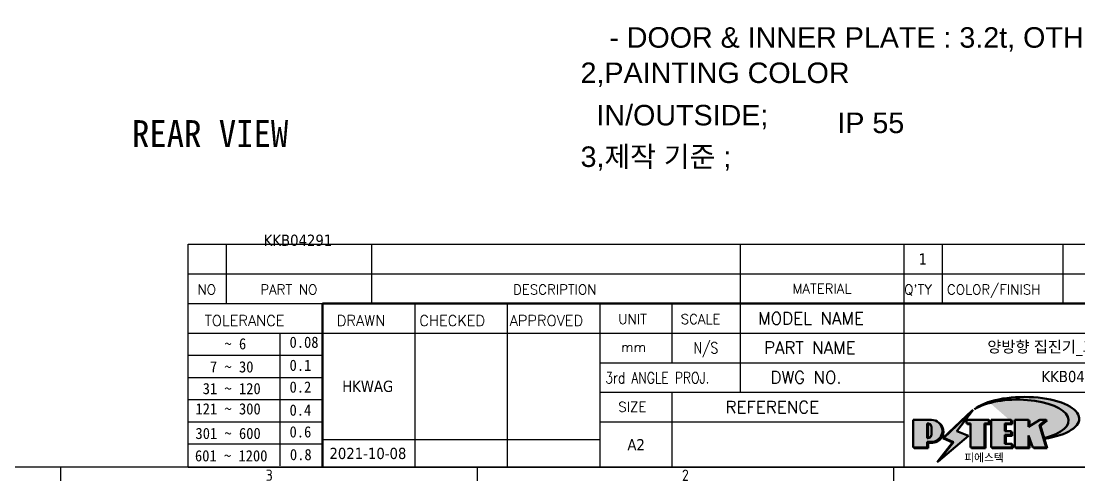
# Model space of a CAD drawing. Header units: inches. Extents: x 12 to 11036, y 8 to 6728.
# Drawn here: x 5840 to 8857, y 129 to 1441 of the extents above; entities that cross this region are included whole.
import ezdxf
from ezdxf.enums import TextEntityAlignment as Align

# ---------------------------------------------------------------- set-up
doc = ezdxf.new("R2010")
doc.units = ezdxf.units.IN
doc.header["$MEASUREMENT"] = 0
for name, color, linetype, lineweight in [('경계(ISO)', 7, 'Continuous', 25), ('제목(ISO)', 5, 'Continuous', 50), ('해치(ISO)', 7, 'Continuous', 18)]:
    doc.layers.add(name, color=color, linetype=linetype, lineweight=lineweight)
doc.styles.add('HAN_291', font='')
doc.styles.add('HAN_370', font='', dxfattribs={"width": 2})
doc.styles.add('HGTXT', font='', dxfattribs={"bigfont": 'whgtxt.shx'})
doc.styles.add('RC_284', font='ROMANC.shx')
doc.styles.add('RC_287', font='ROMANC.shx')
doc.styles.add('RC_292', font='ROMANC.shx')
doc.styles.get("Standard").update_dxf_attribs({"font": 'arial.ttf'})
doc.styles.add('문자 텍스트_PSTEK_POSCO', font='isocp.shx')
doc.styles.add('텍스트 스타일198', font='tahoma.ttf')
doc.styles.add('텍스트 스타일333', font='ROMANC.shx', dxfattribs={"width": 0.800000011920929})
doc.styles.get('HAN_291').set_extended_font_data('GulimChe')
doc.styles.get('HAN_370').set_extended_font_data('GulimChe')
doc.styles.get('HGTXT').set_extended_font_data('GulimChe')

# ---------------------------------------------------------------- blocks, each defined once
blk = doc.blocks.new('경계 Default Border')
at = {"layer": '경계(ISO)'}
for p, q in [((371.25, 10), (371.25, 7.599999904632568)), ((445.4999923706055, 10), (445.4999923706055, 7.599999904632568)), ((519.7499847412109, 10), (519.7499847412109, 7.599999904632568))]:
    blk.add_line(p, q, dxfattribs=at)
at = {"layer": '경계(ISO)', "flags": 128}
blk.add_lwpolyline([(10, 10), (10, 410), (584.0000152587891, 410), (584.0000152587891, 10), (10, 10)], dxfattribs=at)
at = {"layer": '경계(ISO)', "color": 2, "char_height": 2.000000029802322, "attachment_point": 7, "style": '문자 텍스트_PSTEK_POSCO'}
for s, insert in [('3', (407.8206930345746, 7.580929648038)), ('2', (482.043492964537, 7.580929648038))]:
    blk.add_mtext(s, dxfattribs=dict(at, insert=insert))
blk = doc.blocks.new('제목 블록 PSTEK')
for color, points in [(252, [(317.2195697678507, 17.0593801673321), (322.0326348870767, 21.62682475217465), (322.2781991042243, 21.94392121864296), (317.0471853425802, 16.97985676345368), (318.7512090904202, 16.1899260703855), (316.0018030350395, 12.71868385740789), (316.3356552234328, 13.00206718743325), (318.9235935156908, 16.2694494742633)]), (5, [(321.6183518841322, 17.4193704504104), (319.5281351041078, 18.24969419629727), (322.4505835294948, 22.02344462252142), (317.2195697678507, 17.0593801673321), (318.9235935156908, 16.2694494742633), (316.1741874603099, 12.79820726128571)]), (1, [(324.4839107253602, 19.60711530335299), (325.2419748254881, 19.60711530335299), (325.2419748254881, 20.25857663940324), (321.2266040451076, 20.25857663940324), (321.2266040451076, 19.60711530335299), (321.9846681452406, 19.60711530335299), (321.9846681452406, 15.3430047401139), (324.4839107253602, 15.3430047401139)]), (252, [(321.9846681452406, 19.60711530335299), (321.4042753185749, 19.60711530335299), (321.4042753185749, 19.45905590879572), (321.9846681452406, 19.45905590879572)]), (252, [(324.6615819988275, 19.45905590879572), (325.4196460989604, 19.45905590879572), (325.4196460989604, 20.11051724484596), (325.2419748254881, 20.11051724484596), (325.2419748254881, 19.60711530335299), (324.4839107253602, 19.60711530335299), (324.4839107253602, 15.3430047401139), (322.1623394187076, 15.3430047401139), (322.1623394187076, 15.19494534555726), (324.6615819988275, 15.19494534555726)]), (1, [(329.2277337269622, 20.25857663940324), (325.65654113025, 20.25857663940324), (325.65654113025, 15.3430047401139), (329.3580259941756, 15.3430047401139), (329.3580259941756, 15.9944660761648), (328.1137701654877, 15.9944660761648), (328.1137701654877, 17.56360607323003), (329.2277337269622, 17.56360607323003), (329.2277337269622, 18.25543873810179), (328.1137701654877, 18.25543873810179), (328.1137701654877, 19.60711530335299), (329.2277337269622, 19.60711530335299)]), (252, [(328.2914414389548, 19.45905590879572), (329.4054050004294, 19.45905590879572), (329.4054050004294, 20.11051724484596), (329.2277337269622, 20.11051724484596), (329.2277337269622, 19.60711530335299), (328.1137701654877, 19.60711530335299), (328.1137701654877, 18.25543873810179), (328.2914414389548, 18.25543873810179)]), (1, [(332.3312149849806, 20.25857663940324), (329.8592894925411, 20.25857663940324), (329.8592894925411, 15.3430047401139), (332.3312149849806, 15.3430047401139), (332.3312149849806, 17.4318630164523), (333.0701931098801, 15.3430047401139), (335.4855464857051, 15.3430047401139), (334.2514536401189, 19.30614745124769), (335.4379594596742, 20.25857663940324), (334.3071782107978, 20.25857663940324), (332.3312149849806, 18.99741471888304)]), (252, [(332.5088862584528, 20.1105172448466), (332.3312149849806, 20.1105172448466), (332.3312149849806, 18.99741471888368), (332.5088862584528, 19.11081371413894)]), (252, [(335.6156307331414, 20.11051724484596), (335.2535118015555, 20.11051724484596), (334.2514536401189, 19.30614745124769), (335.4855464857051, 15.3430047401139), (333.1954852176545, 15.3430047401139), (333.2478643833523, 15.19494534555726), (335.6632177591723, 15.19494534555726), (334.4291249135862, 19.15808805669106)]), (252, [(328.2914414389548, 17.41554667867274), (329.4054050004294, 17.41554667867274), (329.4054050004294, 18.10737934354514), (329.2277337269622, 18.10737934354514), (329.2277337269622, 17.56360607323003), (328.1137701654877, 17.56360607323003), (328.1137701654877, 15.9944660761648), (328.2914414389548, 15.9944660761648)]), (252, [(332.5088862584528, 16.92964231796647), (332.3312149849806, 17.43186301645164), (332.3312149849806, 15.3430047401139), (330.0369607660135, 15.3430047401139), (330.0369607660135, 15.19494534555726), (332.5088862584528, 15.19494534555726)]), (252, [(329.5356972676428, 15.8464066816075), (329.3580259941756, 15.8464066816075), (329.3580259941756, 15.3430047401139), (325.8342124037171, 15.3430047401139), (325.8342124037171, 15.19494534555726), (329.5356972676428, 15.19494534555726)])]:
    blk.add_hatch(color=color).paths.add_polyline_path(points)
h = blk.add_hatch(color=1)
edge = h.paths.add_edge_path(flags=0)
edge.add_line((314.2242174273352, 19.60711530335299), (314.2242174273352, 17.00126995915134))
edge.add_line((314.2242174273352, 17.00126995915134), (314.3485873187598, 17.00126995915134))
edge.add_arc((314.3485873187598, 17.6527312952023), 0.6514613360509371, 270, 360)
edge.add_line((315.0000486548106, 17.6527312952023), (315.0000486548106, 18.95565396730211))
edge.add_arc((314.3485873187598, 18.95565396730212), 0.6514613360508712, 0, 90)
edge.add_line((314.3485873187598, 19.60711530335299), (314.2242174273352, 19.60711530335299))
edge = h.paths.add_edge_path()
edge.add_arc((314.9847713324306, 18.28938669179658), 1.969189947606664, 269.9999999999959, 450)
edge.add_line((314.9847713324306, 20.25857663940318), (311.7664314776902, 20.25857663940324))
edge.add_line((311.7664314776902, 20.25857663940324), (311.7664314776902, 15.3430047401139))
edge.add_line((311.7664314776902, 15.3430047401139), (314.2242174273352, 15.3430047401139))
edge.add_line((314.2242174273352, 15.3430047401139), (314.2242174273352, 16.32019674418991))
edge.add_line((314.2242174273352, 16.32019674418991), (314.9847713324307, 16.32019674418991))
h = blk.add_hatch(color=252)
edge = h.paths.add_edge_path()
edge.add_arc((314.9847713324309, 18.28938669179657), 1.969189947606666, 270, 406.8278729790604)
edge.add_arc((315.1624426058984, 18.1413272972396), 1.969189947606962, -90, 53.560984836317004, ccw=False)
edge.add_line((315.1624426058984, 16.17213734963263), (314.4018887008024, 16.17213734963263))
edge.add_line((314.4018887008024, 16.17213734963263), (314.4018887008024, 15.19494534555726))
edge.add_line((314.4018887008024, 15.19494534555726), (311.9441027511573, 15.19494534555726))
edge.add_line((311.9441027511573, 15.19494534555726), (311.9441027511573, 15.3430047401139))
edge.add_line((311.9441027511573, 15.3430047401139), (314.2242174273352, 15.3430047401139))
edge.add_line((314.2242174273352, 15.3430047401139), (314.2242174273352, 16.32019674418991))
edge.add_line((314.2242174273352, 16.32019674418991), (314.9847713324309, 16.32019674418991))
h = blk.add_hatch(color=252)
edge = h.paths.add_edge_path()
edge.add_line((314.4018887008024, 19.45905590879572), (314.5262585922315, 19.45905590879572))
edge.add_arc((314.5262585922314, 18.80759457274939), 0.6514613360463194, 60.4189348879147, 90.00000000000318, ccw=False)
edge.add_arc((314.3485873187602, 18.95565396730057), 0.6514613360524251, 39.96992292766206, 90.00000000009999)
edge.add_line((314.3485873187591, 19.60711530335307), (314.2242174273352, 19.60711530335298))
edge.add_line((314.2242174273352, 19.60711530335299), (314.2242174273352, 17.00126995915134))
edge.add_line((314.2242174273352, 17.00126995915134), (314.3485873187591, 17.00126995915134))
edge.add_arc((314.3485873187568, 17.652731295233), 0.6514613360816299, 270.0000000002, 274.6930825552478)
edge.add_line((314.4018887008024, 17.0034541317032), (314.4018887008024, 19.45905590879572))
at = {"layer": '해치(ISO)'}
h = blk.add_hatch(color=140, dxfattribs=at)
edge = h.paths.add_edge_path()
edge.add_ellipse((330.3660919371412, 20.15576403068321), major_axis=(9.100907360794343, 0), ratio=0.4069904968023172, start_angle=301.3098473703837, end_angle=507.7436900681698)
edge.add_ellipse((331.5340919371412, 20.4634168429492), major_axis=(-9.82350664112931, 0), ratio=0.3942600559756514, start_angle=111.51207141178469, end_angle=334.47025347086895, ccw=False)
edge.add_line((335.1363447531188, 16.8601935978785), (335.0955236905705, 16.99119398620872))
at = {"color": 180}
for p, q in [((182.475792979055, 11.79100474011392), (182.4757929790549, 51.56524660363496)), ((182.4757929790549, 51.56524660363496), (372.4757929537551, 51.56524660363496)), ((189.2651435055721, 51.56524660363496), (189.2651435055722, 41.00524660363494)), ((215.2152739891528, 41.00524660363494), (215.2152739891528, 51.56524660363496)), ((280.8758854511282, 51.56524660363496), (280.8758854511282, 41.00524660363494)), ((310.0881549537552, 51.56524660363496), (310.0881549537553, 41.00524660363494)), ((316.9044520275131, 51.56524660363496), (316.9044520275127, 41.00524660363494)), ((338.4566026226726, 51.56524660363496), (338.4566026226727, 41.00524660363494)), ((182.475792979055, 46.2852466036349), (372.4757929537551, 46.28524660363492)), ((182.475792979055, 41.00524660363493), (206.451475290024, 41.00524660363493)), ((222.9401812389276, 11.79100474011392), (222.9401812389276, 41.00524660363494)), ((239.4288871878316, 11.79100474011392), (239.4288871878316, 41.00524660363494)), ((255.9175931367356, 11.79100474011392), (255.9175931367356, 41.00524660363494)), ((268.6918866058747, 41.00524660363494), (268.6918866058747, 30.44524660363498)), ((280.8758854511282, 41.00524660363494), (280.8758854511282, 25.16524660363502)), ((310.088154953755, 41.00524660363494), (310.088154953755, 11.79100474011392)), ((182.475792979055, 35.72524660363497), (206.451475290024, 35.72524660363497)), ((198.8621818849491, 12.02524660363491), (198.8621818849491, 35.72524660363497)), ((206.451475290024, 35.72524660363497), (372.4757929537551, 35.72524660363497)), ((182.475792979055, 31.77524660363492), (206.451475290024, 31.77524660363492)), ((255.917593136736, 30.44524660363498), (372.4757929537552, 30.44524660363501)), ((182.475792979055, 27.82524660363487), (206.451475290024, 27.82524660363487)), ((255.9175931367359, 25.16524660363502), (372.4757929537552, 25.165246603635)), ((268.6918866058744, 25.16524660363502), (268.6918866058744, 11.79100474011392)), ((182.475792979055, 23.87524660363505), (206.451475290024, 23.87524660363505)), ((182.475792979055, 19.92524660363478), (206.451475290024, 19.92524660363478)), ((255.9175931367359, 19.88524660363481), (310.0881549537553, 19.88524660363481)), ((182.475792979055, 15.97524660363496), (206.451475290024, 15.97524660363496)), ((206.451475290024, 16.74100474011396), (255.9175931367359, 16.74100474011396)), ((182.475792979055, 11.79100474011392), (372.4757929537551, 11.79100474011389))]:
    blk.add_line(p, q, dxfattribs=at)
at = {"color": 7, "lineweight": 50}
for p, q in [((206.4514752900237, 11.79100474011392), (206.4514752900237, 41.00524660363494)), ((206.451475290024, 41.00524660363494), (372.4757929537551, 41.00524660363496))]:
    blk.add_line(p, q, dxfattribs=at)
at = {"color": 7}
for p, q in [((322.2781991042243, 21.94392121864296), (317.0471853425802, 16.97985676345368)), ((322.4505835294948, 22.02344462252142), (317.2195697678507, 17.0593801673321)), ((317.2195697678507, 17.0593801673321), (322.0326348870767, 21.62682475217465)), ((319.5281351041078, 18.24969419629727), (322.4505835294948, 22.02344462252142)), ((322.0326348870767, 21.62682475217465), (322.2781991042243, 21.94392121864296)), ((311.7664314776902, 20.25900474011391), (311.7664314776902, 15.34300474011391)), ((314.9847713324309, 20.25857663940324), (311.7664314776902, 20.25857663940324)), ((314.9847713324309, 20.25857663940324), (311.7664314776902, 20.25857663940324)), ((311.7664314776902, 20.25857663940324), (311.7664314776902, 15.3430047401139)), ((314.2242174273352, 17.00126995915134), (314.2242174273352, 19.60711530335299)), ((314.2242174273352, 19.60711530335299), (314.3485873187591, 19.60711530335299)), ((314.3485873187591, 19.60711530335299), (314.2242174273352, 19.60711530335299)), ((314.2242174273352, 19.60711530335299), (314.2242174273352, 17.00126995915134)), ((314.2242174273352, 17.00126995915134), (314.2242174273352, 19.60711530335299)), ((314.2242174273352, 19.60711530335299), (314.3485873187591, 19.60711530335299)), ((314.4018887008024, 19.45905590879572), (314.5262585922314, 19.45905590879572)), ((314.4018887008024, 17.0034541317032), (314.4018887008024, 19.45905590879572)), ((315.0000486548106, 18.95565396730275), (315.0000486548106, 17.65273129520161)), ((315.0000486548106, 18.95565396730275), (315.0000486548106, 17.65273129520161)), ((325.2419748254881, 20.25857663940324), (321.2266040451076, 20.25857663940324)), ((321.2266040451076, 20.25857663940324), (321.2266040451076, 19.60711530335299)), ((325.2419748254881, 20.25857663940324), (321.2266040451076, 20.25857663940324)), ((321.2266040451076, 20.25857663940324), (321.2266040451076, 19.60711530335299)), ((321.2266040451076, 19.60711530335299), (321.9846681452406, 19.60711530335299)), ((321.2266040451076, 19.60711530335299), (321.9846681452406, 19.60711530335299)), ((321.4042753185749, 19.60711530335299), (321.4042753185749, 19.45905590879572)), ((321.9846681452406, 19.60711530335299), (321.4042753185749, 19.60711530335299)), ((321.4042753185749, 19.45905590879572), (321.9846681452406, 19.45905590879572)), ((321.9846681452406, 19.60711530335299), (321.9846681452406, 15.3430047401139)), ((321.9846681452406, 19.45905590879572), (321.9846681452406, 19.60711530335299)), ((321.9846681452406, 19.60711530335299), (321.9846681452406, 15.3430047401139)), ((324.4839107253602, 19.60711530335299), (325.2419748254881, 19.60711530335299)), ((324.4839107253602, 15.3430047401139), (324.4839107253602, 19.60711530335299)), ((325.2419748254881, 19.60711530335299), (324.4839107253602, 19.60711530335299)), ((324.4839107253602, 19.60711530335299), (324.4839107253602, 15.3430047401139)), ((324.4839107253602, 19.60711530335299), (325.2419748254881, 19.60711530335299)), ((324.4839107253602, 15.3430047401139), (324.4839107253602, 19.60711530335299)), ((324.6615819988275, 19.45905590879572), (325.4196460989604, 19.45905590879572)), ((324.6615819988275, 15.19494534555726), (324.6615819988275, 19.45905590879572)), ((325.2419748254881, 19.60711530335299), (325.2419748254881, 20.25857663940324)), ((325.2419748254881, 19.60711530335299), (325.2419748254881, 20.25857663940324)), ((325.4196460989604, 20.11051724484596), (325.2419748254881, 20.11051724484596)), ((325.2419748254881, 20.11051724484596), (325.2419748254881, 19.60711530335299)), ((325.4196460989604, 19.45905590879572), (325.4196460989604, 20.11051724484596)), ((329.2277337269622, 20.25857663940324), (325.65654113025, 20.25857663940324)), ((325.65654113025, 20.25857663940324), (325.65654113025, 15.3430047401139)), ((325.65654113025, 20.25857663940324), (325.65654113025, 15.3430047401139)), ((329.2277337269622, 20.25857663940324), (325.65654113025, 20.25857663940324)), ((328.1137701654877, 18.25543873810179), (328.1137701654877, 19.60711530335299)), ((328.1137701654877, 19.60711530335299), (329.2277337269622, 19.60711530335299)), ((329.2277337269622, 19.60711530335299), (328.1137701654877, 19.60711530335299)), ((328.1137701654877, 19.60711530335299), (328.1137701654877, 18.25543873810179)), ((328.1137701654877, 18.25543873810179), (328.1137701654877, 19.60711530335299)), ((328.1137701654877, 19.60711530335299), (329.2277337269622, 19.60711530335299)), ((328.2914414389548, 18.25543873810179), (328.2914414389548, 19.45905590879572)), ((328.2914414389548, 19.45905590879572), (329.4054050004294, 19.45905590879572)), ((329.2277337269622, 19.60711530335299), (329.2277337269622, 20.25857663940324)), ((329.2277337269622, 19.60711530335299), (329.2277337269622, 20.25857663940324)), ((329.4054050004294, 20.11051724484596), (329.2277337269622, 20.11051724484596)), ((329.2277337269622, 20.11051724484596), (329.2277337269622, 19.60711530335299)), ((329.4054050004294, 19.45905590879572), (329.4054050004294, 20.11051724484596)), ((332.3312149849806, 20.25857663940324), (329.8592894925411, 20.25857663940324)), ((329.8592894925411, 20.25857663940324), (329.8592894925411, 15.3430047401139)), ((329.8592894925411, 20.25857663940324), (329.8592894925411, 15.3430047401139)), ((332.3312149849806, 20.25857663940324), (329.8592894925411, 20.25857663940324)), ((334.3071782107978, 20.25857663940324), (332.3312149849806, 18.99741471888304)), ((332.3312149849806, 18.99741471888304), (332.3312149849806, 20.25857663940324)), ((334.3071782107978, 20.25857663940324), (332.3312149849806, 18.99741471888304)), ((332.3312149849806, 18.99741471888304), (332.3312149849806, 20.25857663940324)), ((332.5088862584528, 20.1105172448466), (332.3312149849806, 20.1105172448466)), ((332.3312149849806, 20.1105172448466), (332.3312149849806, 18.99741471888368)), ((332.3312149849806, 18.99741471888368), (332.5088862584528, 19.11081371413894)), ((332.5088862584528, 19.11081371413894), (332.5088862584528, 20.1105172448466)), ((334.2514536401189, 19.30614745124769), (335.4379594596742, 20.25857663940324)), ((334.2514536401189, 19.30614745124769), (335.4379594596742, 20.25857663940324)), ((335.2535118015555, 20.11051724484596), (334.2514536401189, 19.30614745124769)), ((335.4855464857051, 15.3430047401139), (334.2514536401189, 19.30614745124769)), ((334.2514536401189, 19.30614745124769), (335.4855464857051, 15.3430047401139)), ((335.4855464857051, 15.3430047401139), (334.2514536401189, 19.30614745124769)), ((335.4379594596742, 20.25857663940324), (334.3071782107978, 20.25857663940324)), ((335.4379594596742, 20.25857663940324), (334.3071782107978, 20.25857663940324)), ((334.4291249135862, 19.15808805669104), (335.6156307331414, 20.11051724484596)), ((335.6632177591723, 15.19494534555726), (334.4291249135862, 19.15808805669104)), ((335.6156307331414, 20.11051724484596), (335.2535118015555, 20.11051724484596)), ((314.3485873187591, 17.00126995915134), (314.2242174273352, 17.00126995915134)), ((314.2242174273352, 17.00126995915134), (314.3485873187591, 17.00126995915134)), ((314.3485873187591, 17.00126995915134), (314.2242174273352, 17.00126995915134)), ((316.1741874603099, 12.79820726128571), (321.6183518841322, 17.4193704504104)), ((317.0471853425802, 16.97985676345368), (318.7512090904202, 16.1899260703855)), ((318.9235935156908, 16.2694494742633), (317.2195697678507, 17.0593801673321)), ((317.2195697678507, 17.0593801673321), (318.9235935156908, 16.2694494742633)), ((321.6183518841322, 17.4193704504104), (319.5281351041078, 18.24969419629727)), ((329.2277337269622, 18.25543873810179), (328.1137701654877, 18.25543873810179)), ((328.1137701654877, 18.25543873810179), (328.2914414389548, 18.25543873810179)), ((329.2277337269622, 18.25543873810179), (328.1137701654877, 18.25543873810179)), ((328.1137701654877, 17.56360607323003), (329.2277337269622, 17.56360607323003)), ((328.1137701654877, 15.9944660761648), (328.1137701654877, 17.56360607323003)), ((329.2277337269622, 17.56360607323003), (328.1137701654877, 17.56360607323003)), ((328.1137701654877, 17.56360607323003), (328.1137701654877, 15.9944660761648)), ((328.1137701654877, 17.56360607323003), (329.2277337269622, 17.56360607323003)), ((328.1137701654877, 15.9944660761648), (328.1137701654877, 17.56360607323003)), ((328.2914414389548, 15.9944660761648), (328.2914414389548, 17.41554667867274)), ((328.2914414389548, 17.41554667867274), (329.4054050004294, 17.41554667867274)), ((329.2277337269622, 17.56360607323003), (329.2277337269622, 18.25543873810179)), ((329.2277337269622, 17.56360607323003), (329.2277337269622, 18.25543873810179)), ((329.4054050004294, 18.10737934354514), (329.2277337269622, 18.10737934354514)), ((329.2277337269622, 18.10737934354514), (329.2277337269622, 17.56360607323003)), ((329.4054050004294, 17.41554667867274), (329.4054050004294, 18.10737934354514)), ((332.3312149849806, 17.4318630164523), (333.0701931098801, 15.3430047401139)), ((332.3312149849806, 15.3430047401139), (332.3312149849806, 17.4318630164523)), ((332.5088862584528, 16.92964231796647), (332.3312149849806, 17.43186301645164)), ((332.3312149849806, 17.43186301645164), (332.3312149849806, 15.3430047401139)), ((332.3312149849806, 17.4318630164523), (333.0701931098801, 15.3430047401139)), ((332.3312149849806, 15.3430047401139), (332.3312149849806, 17.4318630164523)), ((311.7664314776902, 15.3430047401139), (314.2242174273352, 15.3430047401139)), ((311.7664314776902, 15.3430047401139), (314.2242174273352, 15.3430047401139)), ((314.2242174273352, 15.3430047401139), (311.9441027511573, 15.3430047401139)), ((311.9441027511573, 15.3430047401139), (311.9441027511573, 15.19494534555726)), ((311.9441027511573, 15.19494534555726), (314.4018887008024, 15.19494534555726)), ((314.2242174273352, 16.32019674418991), (314.9847713324309, 16.32019674418991)), ((314.2242174273352, 15.3430047401139), (314.2242174273352, 16.32019674418991)), ((314.9847713324309, 16.32019674418991), (314.2242174273352, 16.32019674418991)), ((314.2242174273352, 16.32019674418991), (314.2242174273352, 15.3430047401139)), ((314.2242174273352, 16.32019674418991), (314.9847713324309, 16.32019674418991)), ((314.2242174273352, 15.3430047401139), (314.2242174273352, 16.32019674418991)), ((314.4018887008024, 16.17213734963263), (315.162442605898, 16.17213734963263)), ((314.4018887008024, 15.19494534555726), (314.4018887008024, 16.17213734963263)), ((318.7512090904202, 16.1899260703855), (316.0018030350395, 12.71868385740789)), ((318.9235935156908, 16.2694494742633), (316.1741874603099, 12.79820726128571)), ((316.3356552234328, 13.00206718743325), (318.9235935156908, 16.2694494742633)), ((321.9846681452406, 15.3430047401139), (324.4839107253602, 15.3430047401139)), ((321.9846681452406, 15.3430047401139), (324.4839107253602, 15.3430047401139)), ((324.4839107253602, 15.3430047401139), (322.1623394187076, 15.3430047401139)), ((322.1623394187076, 15.3430047401139), (322.1623394187076, 15.19494534555726)), ((322.1623394187076, 15.19494534555726), (324.6615819988275, 15.19494534555726)), ((325.65654113025, 15.3430047401139), (329.3580259941756, 15.3430047401139)), ((325.65654113025, 15.3430047401139), (329.3580259941756, 15.3430047401139)), ((329.3580259941756, 15.3430047401139), (325.8342124037171, 15.3430047401139)), ((325.8342124037171, 15.3430047401139), (325.8342124037171, 15.19494534555726)), ((325.8342124037171, 15.19494534555726), (329.5356972676428, 15.19494534555726)), ((329.3580259941756, 15.9944660761648), (328.1137701654877, 15.9944660761648)), ((328.1137701654877, 15.9944660761648), (328.2914414389548, 15.9944660761648)), ((329.3580259941756, 15.9944660761648), (328.1137701654877, 15.9944660761648)), ((329.3580259941756, 15.3430047401139), (329.3580259941756, 15.9944660761648)), ((329.3580259941756, 15.3430047401139), (329.3580259941756, 15.9944660761648)), ((329.5356972676428, 15.8464066816075), (329.3580259941756, 15.8464066816075)), ((329.3580259941756, 15.8464066816075), (329.3580259941756, 15.3430047401139)), ((329.5356972676428, 15.19494534555726), (329.5356972676428, 15.8464066816075)), ((329.8592894925411, 15.3430047401139), (332.3312149849806, 15.3430047401139)), ((329.8592894925411, 15.3430047401139), (332.3312149849806, 15.3430047401139)), ((332.3312149849806, 15.3430047401139), (330.0369607660135, 15.3430047401139)), ((330.0369607660135, 15.3430047401139), (330.0369607660135, 15.19494534555726)), ((330.0369607660135, 15.19494534555726), (332.5088862584528, 15.19494534555726)), ((332.5088862584528, 15.19494534555726), (332.5088862584528, 16.92964231796647)), ((333.0701931098801, 15.3430047401139), (335.4855464857051, 15.3430047401139)), ((333.0701931098801, 15.3430047401139), (335.4855464857051, 15.3430047401139)), ((335.4855464857051, 15.3430047401139), (333.1954852176545, 15.3430047401139)), ((333.1954852176545, 15.3430047401139), (333.2478643833523, 15.19494534555726)), ((333.2478643833523, 15.19494534555726), (335.6632177591723, 15.19494534555726)), ((316.0018030350395, 12.71868385740789), (316.3356552234328, 13.00206718743325))]:
    blk.add_line(p, q, dxfattribs=at)
at = {"color": 5}
for p, q in [((322.4505835294948, 22.02344462252142), (317.2195697678507, 17.0593801673321)), ((319.5281351041078, 18.24969419629727), (322.4505835294948, 22.02344462252142)), ((316.1741874603099, 12.79820726128571), (321.6183518841322, 17.4193704504104)), ((317.2195697678507, 17.0593801673321), (318.9235935156908, 16.2694494742633)), ((321.6183518841322, 17.4193704504104), (319.5281351041078, 18.24969419629727)), ((318.9235935156908, 16.2694494742633), (316.1741874603099, 12.79820726128571))]:
    blk.add_line(p, q, dxfattribs=at)
at = {"color": 1}
for p, q in [((314.9847713324309, 20.25857663940324), (311.7664314776902, 20.25857663940324)), ((311.7664314776902, 20.25857663940324), (311.7664314776902, 15.3430047401139)), ((314.2242174273352, 17.00126995915134), (314.2242174273352, 19.60711530335299)), ((314.2242174273352, 19.60711530335299), (314.3485873187591, 19.60711530335299)), ((315.0000486548106, 18.95565396730275), (315.0000486548106, 17.65273129520161)), ((325.2419748254881, 20.25857663940324), (321.2266040451076, 20.25857663940324)), ((321.2266040451076, 20.25857663940324), (321.2266040451076, 19.60711530335299)), ((321.2266040451076, 19.60711530335299), (321.9846681452406, 19.60711530335299)), ((321.9846681452406, 19.60711530335299), (321.9846681452406, 15.3430047401139)), ((324.4839107253602, 19.60711530335299), (325.2419748254881, 19.60711530335299)), ((324.4839107253602, 15.3430047401139), (324.4839107253602, 19.60711530335299)), ((325.2419748254881, 19.60711530335299), (325.2419748254881, 20.25857663940324)), ((329.2277337269622, 20.25857663940324), (325.65654113025, 20.25857663940324)), ((325.65654113025, 20.25857663940324), (325.65654113025, 15.3430047401139)), ((328.1137701654877, 18.25543873810179), (328.1137701654877, 19.60711530335299)), ((328.1137701654877, 19.60711530335299), (329.2277337269622, 19.60711530335299)), ((329.2277337269622, 19.60711530335299), (329.2277337269622, 20.25857663940324)), ((332.3312149849806, 20.25857663940324), (329.8592894925411, 20.25857663940324)), ((329.8592894925411, 20.25857663940324), (329.8592894925411, 15.3430047401139)), ((334.3071782107978, 20.25857663940324), (332.3312149849806, 18.99741471888304)), ((332.3312149849806, 18.99741471888304), (332.3312149849806, 20.25857663940324)), ((334.2514536401189, 19.30614745124769), (335.4379594596742, 20.25857663940324)), ((335.4855464857051, 15.3430047401139), (334.2514536401189, 19.30614745124769)), ((335.4379594596742, 20.25857663940324), (334.3071782107978, 20.25857663940324)), ((314.3485873187591, 17.00126995915134), (314.2242174273352, 17.00126995915134)), ((329.2277337269622, 18.25543873810179), (328.1137701654877, 18.25543873810179)), ((328.1137701654877, 17.56360607323003), (329.2277337269622, 17.56360607323003)), ((328.1137701654877, 15.9944660761648), (328.1137701654877, 17.56360607323003)), ((329.2277337269622, 17.56360607323003), (329.2277337269622, 18.25543873810179)), ((332.3312149849806, 17.4318630164523), (333.0701931098801, 15.3430047401139)), ((332.3312149849806, 15.3430047401139), (332.3312149849806, 17.4318630164523)), ((311.7664314776902, 15.3430047401139), (314.2242174273352, 15.3430047401139)), ((314.2242174273352, 16.32019674418991), (314.9847713324309, 16.32019674418991)), ((314.2242174273352, 15.3430047401139), (314.2242174273352, 16.32019674418991)), ((321.9846681452406, 15.3430047401139), (324.4839107253602, 15.3430047401139)), ((325.65654113025, 15.3430047401139), (329.3580259941756, 15.3430047401139)), ((329.3580259941756, 15.9944660761648), (328.1137701654877, 15.9944660761648)), ((329.3580259941756, 15.3430047401139), (329.3580259941756, 15.9944660761648)), ((329.8592894925411, 15.3430047401139), (332.3312149849806, 15.3430047401139)), ((333.0701931098801, 15.3430047401139), (335.4855464857051, 15.3430047401139))]:
    blk.add_line(p, q, dxfattribs=at)
at = {"color": 7}
for centre, radius, start, end in [((314.3485873187598, 18.95565396730211), 0.6514613360508712, 0, 90), ((314.3485873187602, 18.95565396730057), 0.6514613360524251, 39.96992292766117, 90), ((314.3485873187598, 18.95565396730212), 0.6514613360508712, 0, 90), ((314.5262585922314, 18.80759457274939), 0.6514613360463193, 60.41893488791137, 90), ((314.9847713324309, 18.28938669179658), 1.969189947606665, 270, 90), ((314.9847713324309, 18.28938669179658), 1.969189947606665, 270, 90), ((314.9847713324307, 18.2893866917965), 1.969189947606594, 270, 46.82787297909833), ((315.1624426058984, 18.1413272972396), 1.969189947606961, 270, 53.56098483636067), ((314.3485873187597, 17.65273129520228), 0.6514613360509381, 270, 0), ((314.3485873187598, 17.6527312952023), 0.6514613360509381, 270, 0), ((314.3485873187568, 17.652731295233), 0.6514613360816299, 270, 274.6930825552478)]:
    blk.add_arc(centre, radius, start, end, dxfattribs=at)
at = {"color": 1}
for centre, radius, start, end in [((314.3485873187598, 18.95565396730211), 0.6514613360508712, 0, 90), ((314.9847713324309, 18.28938669179657), 1.969189947606665, 270, 90), ((314.3485873187598, 17.6527312952023), 0.6514613360509381, 270, 0)]:
    blk.add_arc(centre, radius, start, end, dxfattribs=at)
at = {"layer": '제목(ISO)', "lineweight": 18}
blk.add_line((182.475792979055, 35.72500474011393), (182.475792979055, 11.79100474011392), dxfattribs=at)
at = {"layer": '제목(ISO)'}
for p, q in [((322.2781991042243, 21.94392121864296), (317.0471853425802, 16.97985676345368)), ((322.4505835294948, 22.02344462252142), (317.2195697678507, 17.0593801673321)), ((317.2195697678507, 17.0593801673321), (322.0326348870767, 21.62682475217465)), ((319.5281351041078, 18.24969419629727), (322.4505835294948, 22.02344462252142)), ((322.0326348870767, 21.62682475217465), (322.2781991042243, 21.94392121864296)), ((314.9847713324306, 20.25857663940324), (311.7664314776902, 20.25857663940324)), ((311.7664314776902, 20.25857663940324), (311.7664314776902, 15.3430047401139)), ((314.2242174273352, 17.00126995915134), (314.2242174273352, 19.60711530335299)), ((314.2242174273352, 19.60711530335299), (314.3485873187598, 19.60711530335299)), ((314.3485873187591, 19.60711530335299), (314.2242174273352, 19.60711530335299)), ((314.2242174273352, 19.60711530335299), (314.2242174273352, 17.00126995915134)), ((314.4018887008024, 19.45905590879572), (314.5262585922314, 19.45905590879572)), ((314.4018887008024, 17.0034541317032), (314.4018887008024, 19.45905590879572)), ((315.0000486548106, 18.95565396730211), (315.0000486548106, 17.6527312952023)), ((325.2419748254881, 20.25857663940324), (321.2266040451076, 20.25857663940324)), ((321.2266040451076, 20.25857663940324), (321.2266040451076, 19.60711530335299)), ((321.2266040451076, 19.60711530335299), (321.9846681452406, 19.60711530335299)), ((321.9846681452406, 19.60711530335299), (321.4042753185749, 19.60711530335299)), ((321.4042753185749, 19.60711530335299), (321.4042753185749, 19.45905590879572)), ((321.4042753185749, 19.45905590879572), (321.9846681452406, 19.45905590879572)), ((321.9846681452406, 19.60711530335299), (321.9846681452406, 15.3430047401139)), ((321.9846681452406, 19.45905590879572), (321.9846681452406, 19.60711530335299)), ((324.4839107253602, 19.60711530335299), (325.2419748254881, 19.60711530335299)), ((324.4839107253602, 15.3430047401139), (324.4839107253602, 19.60711530335299)), ((325.2419748254881, 19.60711530335299), (324.4839107253602, 19.60711530335299)), ((324.4839107253602, 19.60711530335299), (324.4839107253602, 15.3430047401139)), ((324.6615819988275, 19.45905590879572), (325.4196460989604, 19.45905590879572)), ((324.6615819988275, 15.19494534555726), (324.6615819988275, 19.45905590879572)), ((325.2419748254881, 19.60711530335299), (325.2419748254881, 20.25857663940324)), ((325.4196460989604, 20.11051724484596), (325.2419748254881, 20.11051724484596)), ((325.2419748254881, 20.11051724484596), (325.2419748254881, 19.60711530335299)), ((325.4196460989604, 19.45905590879572), (325.4196460989604, 20.11051724484596)), ((329.2277337269622, 20.25857663940324), (325.65654113025, 20.25857663940324)), ((325.65654113025, 20.25857663940324), (325.65654113025, 15.3430047401139)), ((328.1137701654877, 18.25543873810179), (328.1137701654877, 19.60711530335299)), ((328.1137701654877, 19.60711530335299), (329.2277337269622, 19.60711530335299)), ((329.2277337269622, 19.60711530335299), (328.1137701654877, 19.60711530335299)), ((328.1137701654877, 19.60711530335299), (328.1137701654877, 18.25543873810179)), ((328.2914414389548, 19.45905590879572), (329.4054050004294, 19.45905590879572)), ((328.2914414389548, 18.25543873810179), (328.2914414389548, 19.45905590879572)), ((329.2277337269622, 19.60711530335299), (329.2277337269622, 20.25857663940324)), ((329.4054050004294, 20.11051724484596), (329.2277337269622, 20.11051724484596)), ((329.2277337269622, 20.11051724484596), (329.2277337269622, 19.60711530335299)), ((329.4054050004294, 19.45905590879572), (329.4054050004294, 20.11051724484596)), ((332.3312149849806, 20.25857663940324), (329.8592894925411, 20.25857663940324)), ((329.8592894925411, 20.25857663940324), (329.8592894925411, 15.3430047401139)), ((334.3071782107978, 20.25857663940324), (332.3312149849806, 18.99741471888304)), ((332.3312149849806, 18.99741471888304), (332.3312149849806, 20.25857663940324)), ((332.5088862584528, 20.1105172448466), (332.3312149849806, 20.1105172448466)), ((332.3312149849806, 20.1105172448466), (332.3312149849806, 18.99741471888368)), ((332.3312149849806, 18.99741471888368), (332.5088862584528, 19.11081371413894)), ((332.5088862584528, 19.11081371413894), (332.5088862584528, 20.1105172448466)), ((334.2514536401189, 19.30614745124769), (335.4379594596742, 20.25857663940324)), ((335.2535118015555, 20.11051724484596), (334.2514536401189, 19.30614745124769)), ((335.4855464857051, 15.3430047401139), (334.2514536401189, 19.30614745124769)), ((334.2514536401189, 19.30614745124769), (335.4855464857051, 15.3430047401139)), ((335.4379594596742, 20.25857663940324), (334.3071782107978, 20.25857663940324)), ((334.4291249135862, 19.15808805669106), (335.6156307331414, 20.11051724484596)), ((335.6632177591723, 15.19494534555726), (334.4291249135862, 19.15808805669106)), ((335.6156307331414, 20.11051724484596), (335.2535118015555, 20.11051724484596)), ((314.3485873187598, 17.00126995915134), (314.2242174273352, 17.00126995915134)), ((314.2242174273352, 17.00126995915134), (314.3485873187591, 17.00126995915134)), ((316.1741874603099, 12.79820726128571), (321.6183518841322, 17.4193704504104)), ((317.0471853425802, 16.97985676345368), (318.7512090904202, 16.1899260703855)), ((317.2195697678507, 17.0593801673321), (318.9235935156908, 16.2694494742633)), ((318.9235935156908, 16.2694494742633), (317.2195697678507, 17.0593801673321)), ((321.6183518841322, 17.4193704504104), (319.5281351041078, 18.24969419629727)), ((329.2277337269622, 18.25543873810179), (328.1137701654877, 18.25543873810179)), ((328.1137701654877, 18.25543873810179), (328.2914414389548, 18.25543873810179)), ((328.1137701654877, 15.9944660761648), (328.1137701654877, 17.56360607323003)), ((328.1137701654877, 17.56360607323003), (329.2277337269622, 17.56360607323003)), ((329.2277337269622, 17.56360607323003), (328.1137701654877, 17.56360607323003)), ((328.1137701654877, 17.56360607323003), (328.1137701654877, 15.9944660761648)), ((328.2914414389548, 17.41554667867274), (329.4054050004294, 17.41554667867274)), ((328.2914414389548, 15.9944660761648), (328.2914414389548, 17.41554667867274)), ((329.2277337269622, 17.56360607323003), (329.2277337269622, 18.25543873810179)), ((329.4054050004294, 18.10737934354514), (329.2277337269622, 18.10737934354514)), ((329.2277337269622, 18.10737934354514), (329.2277337269622, 17.56360607323003)), ((329.4054050004294, 17.41554667867274), (329.4054050004294, 18.10737934354514)), ((332.3312149849806, 15.3430047401139), (332.3312149849806, 17.4318630164523)), ((332.3312149849806, 17.4318630164523), (333.0701931098801, 15.3430047401139)), ((332.5088862584528, 16.92964231796647), (332.3312149849806, 17.43186301645164)), ((332.3312149849806, 17.43186301645164), (332.3312149849806, 15.3430047401139)), ((311.7664314776902, 15.3430047401139), (314.2242174273352, 15.3430047401139)), ((314.2242174273352, 15.3430047401139), (311.9441027511573, 15.3430047401139)), ((311.9441027511573, 15.3430047401139), (311.9441027511573, 15.19494534555726)), ((311.9441027511573, 15.19494534555726), (314.4018887008024, 15.19494534555726)), ((314.2242174273352, 15.3430047401139), (314.2242174273352, 16.32019674418991)), ((314.2242174273352, 16.32019674418991), (314.9847713324307, 16.32019674418991)), ((314.9847713324309, 16.32019674418991), (314.2242174273352, 16.32019674418991)), ((314.2242174273352, 16.32019674418991), (314.2242174273352, 15.3430047401139)), ((314.4018887008024, 15.19494534555726), (314.4018887008024, 16.17213734963263)), ((314.4018887008024, 16.17213734963263), (315.1624426058984, 16.17213734963263)), ((318.7512090904202, 16.1899260703855), (316.0018030350395, 12.71868385740789)), ((318.9235935156908, 16.2694494742633), (316.1741874603099, 12.79820726128571)), ((316.3356552234328, 13.00206718743325), (318.9235935156908, 16.2694494742633)), ((321.9846681452406, 15.3430047401139), (324.4839107253602, 15.3430047401139)), ((324.4839107253602, 15.3430047401139), (322.1623394187076, 15.3430047401139)), ((322.1623394187076, 15.3430047401139), (322.1623394187076, 15.19494534555726)), ((322.1623394187076, 15.19494534555726), (324.6615819988275, 15.19494534555726)), ((325.65654113025, 15.3430047401139), (329.3580259941756, 15.3430047401139)), ((329.3580259941756, 15.3430047401139), (325.8342124037171, 15.3430047401139)), ((325.8342124037171, 15.3430047401139), (325.8342124037171, 15.19494534555726)), ((325.8342124037171, 15.19494534555726), (329.5356972676428, 15.19494534555726)), ((329.3580259941756, 15.9944660761648), (328.1137701654877, 15.9944660761648)), ((328.1137701654877, 15.9944660761648), (328.2914414389548, 15.9944660761648)), ((329.3580259941756, 15.3430047401139), (329.3580259941756, 15.9944660761648)), ((329.5356972676428, 15.8464066816075), (329.3580259941756, 15.8464066816075)), ((329.3580259941756, 15.8464066816075), (329.3580259941756, 15.3430047401139)), ((329.5356972676428, 15.19494534555726), (329.5356972676428, 15.8464066816075)), ((329.8592894925411, 15.3430047401139), (332.3312149849806, 15.3430047401139)), ((332.3312149849806, 15.3430047401139), (330.0369607660135, 15.3430047401139)), ((330.0369607660135, 15.3430047401139), (330.0369607660135, 15.19494534555726)), ((330.0369607660135, 15.19494534555726), (332.5088862584528, 15.19494534555726)), ((332.5088862584528, 15.19494534555726), (332.5088862584528, 16.92964231796647)), ((333.0701931098801, 15.3430047401139), (335.4855464857051, 15.3430047401139)), ((335.4855464857051, 15.3430047401139), (333.1954852176545, 15.3430047401139)), ((333.1954852176545, 15.3430047401139), (333.2478643833523, 15.19494534555726)), ((333.2478643833523, 15.19494534555726), (335.6632177591723, 15.19494534555726)), ((316.0018030350395, 12.71868385740789), (316.3356552234328, 13.00206718743325))]:
    blk.add_line(p, q, dxfattribs=at)
at = {"layer": '제목(ISO)', "color": 4}
blk.add_line((335.1363447531188, 16.8601935978785), (335.0955236905705, 16.99119398620872), dxfattribs=at)
at = {"layer": '제목(ISO)'}
for centre, radius, start, end in [((314.3485873187598, 18.95565396730212), 0.6514613360508712, 0, 90), ((314.3485873187602, 18.95565396730057), 0.6514613360524251, 39.96992292766117, 90), ((314.5262585922314, 18.80759457274939), 0.6514613360463193, 60.41893488791137, 90), ((314.9847713324306, 18.28938669179658), 1.969189947606664, 46.82787297909431, 90), ((314.9847713324307, 18.2893866917965), 1.969189947606594, 270, 46.82787297909833), ((314.9847713324309, 18.28938669179657), 1.969189947606666, 270, 46.8278729790603), ((315.1624426058984, 18.1413272972396), 1.969189947606962, 270, 53.56098483631701), ((314.3485873187598, 17.6527312952023), 0.6514613360509371, 270, 0), ((314.3485873187568, 17.652731295233), 0.6514613360816299, 270, 274.6930825552478)]:
    blk.add_arc(centre, radius, start, end, dxfattribs=at)
at = {"layer": '제목(ISO)', "color": 4}
for centre, major_axis, ratio, start_param, end_param in [((331.5340919371412, 20.4634168429492), (9.82350664112931, 0), 0.3942600559756514, 5.087845455444478, 8.97919982663645), ((330.3660919371412, 20.15576403068321), (9.100907360794343, 0), 0.4069904968023172, 5.258848905294775, 8.861799147915196)]:
    blk.add_ellipse(centre, major_axis=major_axis, ratio=ratio, start_param=start_param, end_param=end_param, dxfattribs=at)
at = {"color": 2}
for s, height, style, p in [('NO', 1.742399930953979, 'RC_284', (184.135398793432, 42.62317362549192)), ('PART NO', 1.742399930953979, 'RC_284', (195.3359407378685, 42.62317362549192)), ('DESCRIPTION', 1.742399930953979, 'RC_284', (240.4025565652523, 42.62317362549192)), ("Q'TY", 1.742399930953979, 'RC_284', (310.1440786515383, 42.62317362549192)), ('COLOR/FINISH', 1.742399930953979, 'RC_284', (317.7725341324144, 42.62317362549192)), (' TOLERANCE', 1.899999976158142, 'RC_287', (184.0872874387979, 37.00893196870329)), ('DRAWN', 1.899999976158142, 'RC_287', (208.9766620976279, 37.00893196870329)), ('CHECKED', 1.899999976158142, 'RC_287', (223.6856844514997, 37.00893196870329)), ('APPROVED', 1.899999976158142, 'RC_287', (239.7795453577791, 37.00893196870329)), ('UNIT', 1.742399930953979, 'RC_284', (259.1652673287452, 37.34317362549218)), ('SCALE', 1.742399930953979, 'RC_284', (270.2934779252897, 37.34317362549218)), ('MODEL NAME', 2.178000062704086, 'RC_292', (284.096330289083, 37.25462520371384)), ('    ~ 6', 2.000000029802322, 'HAN_291', (183.7721304966814, 32.8176515608431)), ('0.08', 2.000000029802322, 'HAN_291', (200.5467345600617, 33.09873600004101)), ('PART NAME', 2.178000062704086, 'RC_292', (285.1416959765849, 32.03045329421792)), ('mm', 1.742399930953979, 'RC_284', (259.6505418159997, 32.3543089683787)), ('  7 ~ 30', 2.000000029802322, 'HAN_291', (183.7721304966814, 28.70538114822415)), ('0.1', 2.000000029802322, 'HAN_291', (200.5467345600617, 28.98646558742206)), (' DWG NO.', 2.178000062704086, 'RC_292', (284.8124284083233, 26.75045329421772)), (' 31 ~ 120', 2.000000029802322, 'HAN_291', (183.7721304966814, 24.82628181916237)), ('0.2', 2.000000029802322, 'HAN_291', (200.5467345600617, 25.10736625836028)), ('121 ~ 300', 2.000000029802322, 'HAN_291', (183.7721304966814, 21.21401206133254)), ('0.4', 2.000000029802322, 'HAN_291', (200.5467345600617, 20.99509650053045)), ('SIZE', 1.742399930953979, 'RC_284', (259.1652673287452, 21.69497768947366)), ('REFERENCE', 2.178000062704086, 'RC_292', (278.2741065029841, 21.43214925458022)), ('0.6', 2.000000029802322, 'HAN_291', (200.5467345600617, 17.11599717146868)), ('301 ~ 600', 2.000000029802322, 'HAN_291', (183.7721304966814, 16.83491273227077)), ('601 ~ 1200', 2.000000029802322, 'HAN_291', (183.6802025156883, 12.84759660881125)), ('0.8', 2.000000029802322, 'HAN_291', (200.6097246063884, 13.05732192299702))]:
    blk.add_text(s, height=height, dxfattribs=dict(at, style=style)).set_placement(p)
at = {"color": 2, "style": 'RC_284'}
blk.add_text('MATERIAL', height=1.742399930953979, dxfattribs=at).set_placement((295.4820202024417, 43.64524660363492), align=Align.MIDDLE_CENTER)
at = {"color": 7, "style": '텍스트 스타일333', "width": 0.7999999523162842}
blk.add_text('N/S', height=2.000000029802322, dxfattribs=at).set_placement((274.7838860285014, 33.08524660363496), align=Align.MIDDLE_CENTER)
at = {"color": 2, "style": '텍스트 스타일333', "width": 0.7999999523162842}
blk.add_text('3rd ANGLE PROJ.', height=2.000000029802322, dxfattribs=at).set_placement((256.8430306642954, 26.76148381654429))
at = {"color": 7, "insert": (320.8519732224835, 14.21236326823155), "char_height": 1.400000005960464, "attachment_point": 1, "line_spacing_factor": 0.3319999873638153, "style": 'HAN_370'}
blk.add_mtext('\\fHY견고딕|b0|i0;\\H1.4000;피에스텍', dxfattribs=at)
at = {"layer": '제목(ISO)', "color": 7, "style": '텍스트 스타일198'}
for tag, p in [('부품_번호_001', (182.988217417251, 51.28143138509164)), ('부품_번호_002', (182.7466393610167, 47.81760532371185)), ('질량\\P3;_001', (348.7854741786387, 48.1643332276222)), ('부품_번호_003', (192.061718834383, 44.39106288472518)), ('부품_번호_001', (312.5582431542175, 28.69336415405618)), ('설계자_001', (209.9396159706344, 25.23446884033784)), ('부품_번호_002', (321.0911552974931, 25.22953809267639)), ('시트_크기_001', (260.7896290361026, 14.81730631482281)), ('작성_날짜_001', (207.6662781261479, 13.26600472521278))]:
    blk.add_attdef(tag, p, '', height=2.000000029802322, dxfattribs=at)
for tag, p in [('설명', (247.9590911860967, 48.92245857681107)), ('재질', (295.4820202024417, 48.92524660363499)), ("3._Q'TY", (313.4963034906341, 48.92524660363497)), ('4._COLOR', (327.6805273250926, 48.92524660363493)), ('1._MODEL_NAME', (341.233897335037, 38.36524660363497)), ('제목', (341.3354979047842, 33.12134217879078)), ('점검자', (231.1845342133799, 26.23312567187446)), ('엔지니어링_승인자', (247.673240162284, 26.23312567187446)), ('프로젝트', (289.390020779815, 15.83812567187437)), ('점검_날짜', (231.1845342133799, 14.26600474011394)), ('엔지니어링_승인_날짜', (247.6732401622839, 14.26600474011394))]:
    blk.add_attdef(tag, text='', height=2.000000029802322, dxfattribs=at).set_placement(p, align=Align.MIDDLE_CENTER)

msp = doc.modelspace()

# ---------------------------------------------------------------- block references
at = {"xscale": 16, "yscale": 16, "zscale": 16}
msp.add_blockref('경계 Default Border', (12.45384674107034, 7.719548868063406), dxfattribs=at)
ref = msp.add_blockref('제목 블록 PSTEK', (3396.841159480987, -20.9365269737584), dxfattribs=dict(xscale=16, yscale=16, zscale=16))
ref.add_attrib('설계자_001', 'HKWAG', (6755.875015011141, 382.8149744716461), dxfattribs={"layer": '제목(ISO)', "color": 7, "height": 32.00000047683716, "style": '텍스트 스타일198'})
ref.add_attrib('시트_크기_001', 'A2', (7569.475224058628, 216.1403740634057), dxfattribs={"layer": '제목(ISO)', "color": 7, "height": 32.00000047683716, "style": '텍스트 스타일198'})
ref.add_attrib("3._Q'TY_001", '1', (8400.123855303695, 745.8136911114005), dxfattribs={"layer": '제목(ISO)', "color": 7, "height": 32.00000047683716, "style": '텍스트 스타일198'})
ref.add_attrib('작성_날짜_001', '2021-10-08', (6719.501609499357, 191.3195486296452), dxfattribs={"layer": '제목(ISO)', "color": 7, "height": 32.00000047683716, "style": '텍스트 스타일198'})
ref.add_attrib('부품_번호_001', 'KKB04291', (8750.846006789317, 410.7453514930864), dxfattribs={"layer": '제목(ISO)', "color": 7, "height": 32.00000047683716, "style": '텍스트 스타일198'})
ref.add_attrib('1._MODEL_NAME_001', '양방향 집진기_고압발생반', (8596.25967163694, 495.5042202025943), dxfattribs={"layer": '제목(ISO)', "color": 7, "height": 32.00000047683716, "style": '텍스트 스타일198'})
ref.add_attrib('부품_번호_001', 'KKB04291', (6531.803759172278, 799.56637447751), dxfattribs={"layer": '제목(ISO)', "color": 7, "height": 32.00000047683716, "style": '텍스트 스타일198'})

# ---------------------------------------------------------------- texts
at = {"color": 1, "linetype": 'Continuous'}
for s, p in [('- DOOR & INNER PLATE : 3.2t, OTHER : 2.3t', (7517.716562541823, 1365.05523975589)), ('2,PAINTING COLOR', (7435.816562541916, 1264.254494983583)), ('  IN/OUTSIDE;', (7435.816562541916, 1143.341366436038)), ('IP 55', (8168.525344604782, 1121.375509514244)), ('3,제작 기준 ;', (7435.816562541916, 1024.801092945909))]:
    msp.add_text(s, height=58.5, dxfattribs=at).set_placement(p)
at = {"color": 7, "style": 'HGTXT'}
msp.add_text('REAR VIEW', height=76.6638572361595, dxfattribs=at).set_placement((6155.989535737152, 1119.977720294712), align=Align.MIDDLE_LEFT)

doc.saveas('drawing.dxf')
